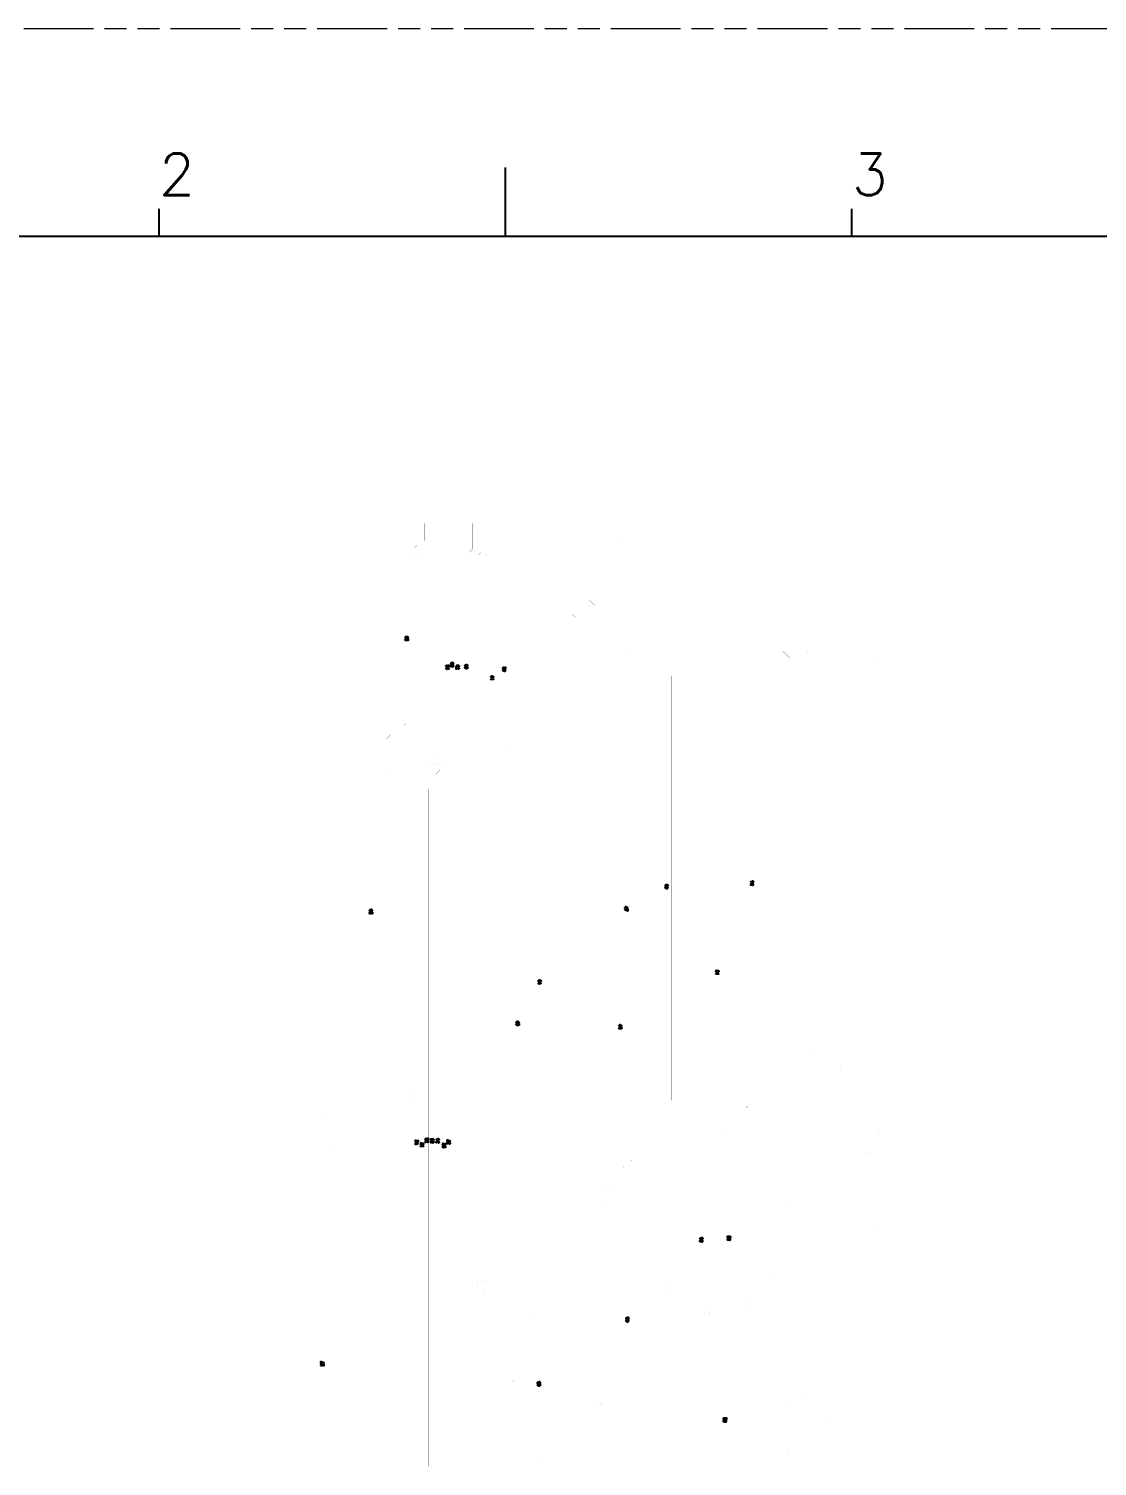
# Model space of a CAD drawing. Extents: x -945 to -170, y -475 to 73.
# Drawn here: x -798.9 to -653.3, y -123 to 73 of the extents above; entities that cross this region are included whole.
import ezdxf

# ---------------------------------------------------------------- set-up
doc = ezdxf.new("R2010")
doc.units = 0
doc.linetypes.add('PHANTOM', pattern=[29.5, 9.5, -1.5, 3, -1.5, 3, -1.5, 9.5])
doc.layers.get('0').update_dxf_attribs({"color": 9})
doc.layers.add('0PAPERF', color=2, linetype='PHANTOM', lineweight=0, plot=False)
doc.layers.add('b_area', color=2, linetype='Continuous')
doc.layers.add('e_area', color=5, linetype='Continuous')
doc.styles.add('SIMPLEX', font='simplex.shx')

# ---------------------------------------------------------------- blocks, each defined once
blk = doc.blocks.new('PAD_R5')
at = {"layer": 'e_area', "const_width": 0.5}
blk.add_lwpolyline([(0.25, 0, 1), (-0.25, 0, 1)], format="xyb", close=True, dxfattribs=at)

msp = doc.modelspace()

# ---------------------------------------------------------------- linework, layer by layer
for p, q in [((-733.96, 44.66), (-733.96, 54.1)), ((-781.17, 44.66), (-781.17, 48.43)), ((-686.76, 44.66), (-686.76, 48.43)), ((-193.9, 44.66), (-922.8, 44.66))]:
    msp.add_line(p, q)
at = {"layer": '0PAPERF'}
msp.add_line((-170.11, 72.99), (-944.51, 72.99), dxfattribs=at)
at = {"layer": 'b_area'}
for p, q in [((-739.4, -14.13), (-739.28, -14.21)), ((-735.83, -15.27), (-735.83, -15.34)), ((-735.71, -15.34), (-735.83, -15.27)), ((-735.83, -15.34), (-735.71, -15.34)), ((-734.23, -14.48), (-734.11, -14.55)), ((-712.11, -44.1), (-711.99, -44.17)), ((-700.44, -43.28), (-700.32, -43.35)), ((-717.43, -46.81), (-717.55, -46.74)), ((-717.55, -46.74), (-717.55, -46.81)), ((-717.55, -46.81), (-717.43, -46.81)), ((-729.22, -56.77), (-729.34, -56.7)), ((-729.34, -56.7), (-729.34, -56.77)), ((-729.34, -56.77), (-729.22, -56.77)), ((-729.22, -57.12), (-729.34, -57.05)), ((-729.34, -57.05), (-729.34, -57.12)), ((-729.34, -57.12), (-729.22, -57.12)), ((-732.23, -62.41), (-732.35, -62.34)), ((-732.35, -62.34), (-732.35, -62.41)), ((-732.35, -62.41), (-732.23, -62.41)), ((-718.24, -62.89), (-718.36, -62.82)), ((-718.36, -62.82), (-718.36, -62.89)), ((-718.36, -62.89), (-718.24, -62.89)), ((-743.28, -78.41), (-743.16, -78.48)), ((-717.46, -103.16), (-717.34, -103.23)), ((-729.49, -111.9), (-729.37, -111.97))]:
    msp.add_line(p, q, dxfattribs=at)
at = {"layer": 'b_area', "linetype": 'Continuous', "const_width": 0.001}
for points in [[(-766.87, -122.95), (-766.87, 5.56), (-682.93, 5.56), (-682.93, -122.95), (-766.87, -122.95), (-766.87, -108.58)], [(-762.99, 5.56), (-766.87, 1.68)], [(-766.87, 1.68), (-766.87, 3.1), (-764.4, 5.56), (-762.99, 5.56)], [(-705.96, -122.95), (-707.88, -122.95), (-707.88, -122.26), (-707.88, -122.26)]]:
    msp.add_lwpolyline(points, dxfattribs=at)
for points in [[(-766.87, -25.23), (-766.87, 1.15), (-762.45, 5.56), (-745.71, 5.56), (-745.71, 3.43), (-748.18, 0.96), (-748.18, -6.54)], [(-766.16, -96.84), (-766.16, -80.46), (-759.31, -80.46), (-759.31, -96.84)], [(-753.46, -96.84), (-753.46, -80.46), (-746.61, -80.46), (-746.61, -96.84)], [(-766.16, -122.95), (-766.16, -107.9), (-759.31, -107.9), (-759.31, -122.95)], [(-753.46, -122.95), (-753.46, -107.9), (-746.61, -107.9), (-746.61, -122.95)], [(-689.96, -122.95), (-689.96, -107.9), (-683.11, -107.9), (-683.11, -122.95)]]:
    msp.add_lwpolyline(points, close=True, dxfattribs=at)
for points in [[(-759.06, -122.95), (-759.06, -75.5, -0.198727), (-758.93, -75.19), (-752.46, -68.73, 0.198843), (-752.44, -68.68), (-752.44, -26.68, -0.201072), (-752.39, -26.54), (-747.57, -21.73), (-747.57, 0.95, -0.200996), (-747.52, 1.09), (-745.33, 3.27), (-745.33, 5.56), (-744.96, 5.56), (-744.96, 3.2, -0.200996), (-745.02, 3.06), (-747.2, 0.88), (-747.2, -21.8, -0.201072), (-747.26, -21.94), (-752.07, -26.75), (-752.07, -68.68, -0.198788), (-752.2, -68.99), (-758.66, -75.46, 0.198744), (-758.68, -75.5), (-758.68, -122.95)], [(-758.31, -122.95), (-758.31, -80.42, -0.199197), (-757.84, -79.29), (-749.88, -71.33), (-749.88, -28.34, -0.051899), (-749.84, -28.02), (-749.84, -26.49, -0.199263), (-749.38, -25.36), (-746.4, -22.39), (-746.4, 0.21, -0.199165), (-745.94, 1.33), (-742.99, 4.28), (-742.99, 5.56), (-739.82, 5.56), (-739.82, 3.62, -0.199165), (-740.28, 2.5), (-743.23, -0.45), (-743.23, -23.05, -0.199263), (-743.7, -24.17), (-746.67, -27.14), (-746.67, -28.3, -0.051916), (-746.7, -28.63), (-746.7, -71.98, -0.199197), (-747.17, -73.11), (-754.9, -80.84, 0.200315), (-755.13, -81.42), (-755.13, -122.95)], [(-745.58, -122.95), (-745.58, -30.28, -0.201133), (-745.52, -30.15), (-742.12, -26.74), (-742.12, -0.63, -0.201611), (-742.06, -0.49), (-739.16, 2.41), (-739.16, 5.56), (-738.79, 5.56), (-738.79, 2.33, -0.20014), (-738.84, 2.2), (-741.74, -0.7), (-741.74, -26.82, -0.201133), (-741.8, -26.95), (-745.2, -30.36), (-745.2, -122.95)], [(-744.83, -122.95), (-744.83, -30.59, -0.201182), (-744.78, -30.46), (-741.37, -27.05), (-741.37, -0.93, -0.200394), (-741.31, -0.8), (-738.42, 2.1), (-738.42, 5.56), (-738.04, 5.56), (-738.04, 2.02, -0.201182), (-738.1, 1.89), (-741, -1.01), (-741, -27.13, -0.201182), (-741.05, -27.26), (-744.46, -30.67), (-744.46, -122.95)], [(-744.08, -122.95), (-744.08, -31.02, -0.201182), (-744.03, -30.89), (-740.62, -27.48), (-740.62, -1.24, -0.20007), (-740.57, -1.11), (-737.67, 1.79), (-737.67, 5.56), (-737.29, 5.56), (-737.29, 1.71, -0.20014), (-737.35, 1.58), (-740.25, -1.32), (-740.25, -27.56, -0.201182), (-740.3, -27.69), (-743.71, -31.1), (-743.71, -122.95)], [(-743.33, -122.95), (-743.33, -31.33, -0.201182), (-743.28, -31.2), (-739.45, -27.37), (-739.45, -1.14, -0.201182), (-739.4, -1), (-736.92, 1.48), (-736.92, 5.56), (-736.54, 5.56), (-736.54, 1.4, -0.201182), (-736.6, 1.27), (-739.08, -1.21), (-739.08, -27.45, -0.201182), (-739.13, -27.58), (-742.96, -31.41), (-742.96, -122.95)], [(-742.58, -122.95), (-742.58, -31.64, -0.201159), (-742.53, -31.51), (-736.03, -25.01), (-736.03, -5.28, -0.201182), (-735.98, -5.15), (-731.94, -1.11), (-731.94, 5.56), (-731.56, 5.56), (-731.56, -1.18, -0.201182), (-731.62, -1.32), (-735.66, -5.36), (-735.66, -25.09, -0.201159), (-735.71, -25.22), (-742.21, -31.72), (-742.21, -122.95)], [(-741.84, -122.95), (-741.84, -32.24, -0.201182), (-741.78, -32.1), (-734.28, -24.6), (-734.28, -4.6, -0.201182), (-734.23, -4.46), (-731.19, -1.42), (-731.19, 5.56), (-730.81, 5.56), (-730.81, -1.5, -0.201182), (-730.87, -1.63), (-733.91, -4.67), (-733.91, -24.68, -0.201182), (-733.96, -24.81), (-741.46, -32.31), (-741.46, -122.95)], [(-741.08, -79.58), (-741.08, -32.47), (-733.7, -25.08, 0.198381), (-733.53, -24.68), (-733.53, -4.83), (-730.6, -1.9, 0.198938), (-730.43, -1.5), (-730.43, 5.56), (-726.79, 5.56), (-726.79, -7.02), (-732.77, -12.99, 0.198873), (-732.93, -13.4), (-732.93, -79.6, -0.38688), (-733.18, -79.83), (-740.83, -79.83, -0.414045)], [(-740.76, -122.95), (-740.76, -107.9), (-733.91, -107.9), (-733.91, -111.64, 0.660594), (-733.39, -111.86), (-732.55, -111.03), (-732.55, -13.4, -0.201159), (-732.5, -13.26), (-726.41, -7.17), (-726.41, 5.56), (-726.03, 5.56), (-726.03, -7.25, -0.201159), (-726.09, -7.38), (-732.18, -13.47), (-732.18, -111.11, -0.200092), (-732.23, -111.24), (-733.68, -112.69, 0.19782), (-733.91, -113.26), (-733.91, -122.95)], [(-738.7, -25.91), (-738.7, -1.37), (-736.33, 1, 0.198381), (-736.16, 1.4), (-736.16, 5.56), (-732.32, 5.56), (-732.32, -0.95), (-736.25, -4.88, 0.198381), (-736.41, -5.28), (-736.41, -24.86), (-737.83, -26.27, -0.19896), (-738.19, -26.42, -0.414073)], [(-730.46, -101.05, 0.454973), (-729.54, -100.25), (-729.54, -11.44, -0.200118), (-729.49, -11.31), (-725.66, -7.48), (-725.66, 5.56), (-725.29, 5.56), (-725.29, -7.56, -0.200118), (-725.34, -7.69), (-729.17, -11.52), (-729.17, -122.32, -0.059968), (-729.17, -122.37), (-729.31, -122.95), (-729.69, -122.95, -0.036104), (-729.68, -122.89), (-729.54, -122.3), (-729.54, -103.34, 0.452094), (-730.46, -102.54, -0.036903), (-730.57, -102.54, -1.071019)], [(-728.06, -122.95), (-728.06, -107.9), (-721.21, -107.9), (-721.21, -114.23, 0.668212), (-720.68, -114.45), (-719.63, -113.4, -0.08053), (-719.59, -113.35, -0.03702), (-719.5, -113.27), (-718.95, -112.72, 0.19891), (-718.56, -111.79), (-718.56, -13.13), (-724.85, -6.84, -0.201182), (-724.91, -6.71), (-724.91, 5.56), (-724.53, 5.56), (-724.53, -6.63), (-718.24, -12.92, -0.201182), (-718.19, -13.06), (-718.19, -113.79, -0.017046), (-718.18, -113.85, -0.108854), (-718.19, -113.93), (-718.19, -122.95), (-718.56, -122.95), (-718.56, -113.83, 0.51674), (-719.26, -113.56), (-720.84, -115.15, 0.196494), (-721.21, -116.07), (-721.21, -122.95)], [(-723.69, -6.87), (-723.69, 5.56), (-723.31, 5.56), (-723.31, -6.8), (-717.55, -12.56, -0.395972), (-717.31, -12.81), (-717.31, -80.46, 0.154259), (-716.69, -81.37, -0.485364), (-716.67, -82.54, 0.183285), (-717.07, -83.25), (-717.07, -122.95), (-717.57, -122.95), (-717.57, -82.87, 0.113209), (-717.76, -82.39, -0.245605), (-717.85, -81.7, 0.01682), (-717.81, -81.59, -0.040146), (-717.81, -81.55), (-717.81, -12.82), (-723.63, -7.01, -0.201182)], [(-721.86, -4.5), (-721.86, 5.56), (-718.41, 5.56), (-718.41, 2.93, 0.198585), (-718.25, 2.54), (-714.57, -1.14), (-714.55, -1.19, 0.094745), (-714.42, -1.38), (-711.92, -3.88), (-711.9, -3.93, 0.094963), (-711.77, -4.12), (-705.8, -10.09), (-705.8, -100.85, -0.143564), (-706.1, -101.99, 0.10478), (-706.25, -102.43), (-706.34, -102.43, -0.41422), (-706.59, -102.18), (-706.59, -77.93, 0.198829), (-706.67, -77.75), (-711.35, -73.07), (-711.35, -15.18, 0.198393), (-711.53, -14.74), (-716.89, -9.38, 0.094593), (-717.08, -9.25), (-717.12, -9.23)], [(-718.03, 2.94), (-718.03, 5.56), (-717.66, 5.56), (-717.66, 3.01), (-713.95, -0.69, -0.182738), (-713.79, -0.76), (-711.14, -3.41, -0.183254), (-711.07, -3.57), (-705, -9.65, -0.200064), (-704.92, -9.83), (-704.92, -100.84, 0.142701), (-704.5, -102.16, -0.29301), (-704.5, -102.97, 0.13633), (-704.92, -104.36), (-704.92, -107.45), (-703.83, -108.55, -0.199916), (-703.75, -108.73), (-703.75, -122.95), (-704.25, -122.95), (-704.25, -108.83), (-705.35, -107.73, -0.199916), (-705.42, -107.56), (-705.42, -104.29, 0.13051), (-705.78, -102.94, -0.276211), (-705.77, -102.17, 0.141635), (-705.42, -100.84), (-705.42, -9.93), (-711.5, -3.85, -0.183254), (-711.57, -3.69), (-714.15, -1.12, -0.182644), (-714.22, -0.96), (-717.98, 2.8, -0.20012)], [(-716.53, 3.57), (-716.53, 5.56), (-713.9, 5.56, 0.11339), (-713.51, 4.95), (-695.64, -12.93), (-695.64, -79.61, -0.378857), (-695.89, -79.83), (-702.58, -79.83, -0.414045), (-702.83, -79.58), (-702.83, -77.62, -0.198809), (-702.76, -77.45), (-699.86, -74.55, 0.198916), (-699.68, -74.11), (-699.68, -13.46, 0.198917), (-699.86, -13.01), (-710, -2.87, 0.094963), (-710.2, -2.74), (-710.24, -2.72)], [(-713.49, 5.56), (-710.06, 5.56), (-693.13, -11.37, -0.1997), (-692.76, -12.25), (-692.76, -83.42, -0.1997), (-693.13, -84.31), (-695.56, -86.74, 0.195271), (-695.81, -87.34), (-695.81, -96.84), (-697.45, -96.84, 0.414215), (-698.32, -97.71), (-698.32, -100.29, -0.199241), (-698.67, -101.15), (-699.05, -101.52, -1.014053), (-700.73, -99.79), (-700.73, -97.71, 0.414215), (-701.61, -96.84), (-702.66, -96.84), (-702.66, -80.46), (-695.81, -80.46), (-695.81, -82.88, 0.522423), (-695.42, -83.07), (-695.26, -82.91), (-695.26, -12.77), (-713.24, 5.21, -0.086207)], [(-709.53, 5.56), (-705.99, 5.56), (-690.25, -10.17, -0.199509), (-689.89, -11.06), (-689.89, -66.07), (-688.54, -67.41, -1), (-690.31, -69.18), (-692.02, -67.47, -0.199497), (-692.39, -66.58), (-692.39, -11.58)], [(-705.46, 5.56), (-701.93, 5.56), (-687.38, -8.99, -0.071967), (-687.16, -9.27), (-683.78, -12.66, -0.199449), (-683.41, -13.54), (-683.41, -76.82, -0.1997), (-683.78, -77.71), (-685.29, -79.22), (-685.29, -79.6, 0.407378), (-684.43, -80.46), (-683.11, -80.46), (-683.11, -89.95, 0.168312), (-682.93, -90.49), (-682.93, -94.09, 0.354348), (-683.1, -94.25, -0.100531), (-683.11, -94.3), (-683.11, -96.84), (-689.96, -96.84), (-689.96, -80.46), (-688.65, -80.46, 0.407378), (-687.79, -79.6), (-687.79, -78.71, -0.1997), (-687.42, -77.82), (-685.91, -76.3), (-685.91, -14.06), (-689.14, -10.83, -0.07187), (-689.36, -10.54)], [(-701.39, 5.56), (-693.8, 5.56), (-682.93, -5.3), (-682.93, -79.83), (-684.66, -79.83, -0.402188), (-684.91, -79.59), (-684.91, -79.46, -0.158397), (-684.85, -79.32), (-683.51, -77.97, 0.198914), (-683.03, -76.82), (-683.03, -13.54, 0.198872), (-683.51, -12.39), (-686.86, -9.04, 0.062937), (-687.11, -8.72)], [(-722.93, -6.64), (-722.93, -6.26, -0.668127), (-722.06, -5.9), (-717.93, -10.03), (-717.91, -10.07, 0.09497), (-717.78, -10.27), (-712.61, -15.44), (-712.61, -73.33, 0.198917), (-712.42, -73.78), (-707.92, -78.27, -0.198914), (-707.85, -78.45), (-707.85, -79.58, -0.414061), (-708.1, -79.83), (-715.75, -79.83, 0.414059), (-716, -80.08), (-716, -80.58, -0.374147), (-716.44, -81.08, 0.00309), (-716.45, -81.07, -0.147787), (-716.94, -80.4), (-716.94, -12.81, 0.320327), (-717.36, -12.21)], [(-728.79, -79.58), (-728.79, -11.68), (-725.05, -7.94, -0.429671), (-724.31, -7.92), (-718.94, -13.29), (-718.94, -83.85, -0.281036), (-719.22, -84.3, 0.23108), (-720.2, -84.4, -0.33666), (-720.58, -83.91), (-720.58, -80.08, 0.41422), (-720.83, -79.83), (-728.54, -79.83, -0.414205)], [(-766.87, -96.15), (-766.87, -26.14), (-748.82, -8.09, -0.640357), (-747.95, -8.41), (-747.95, -21.57), (-752.66, -26.27, 0.198918), (-752.82, -26.67), (-752.82, -68.45, -0.198829), (-752.9, -68.62), (-759.36, -75.09, 0.198742), (-759.44, -75.27), (-759.44, -79.58, -0.414059), (-759.69, -79.83), (-766.55, -79.83, 0.414059), (-766.8, -80.08), (-766.8, -95.89, -0.134518)], [(-703.67, -10.98), (-700.93, -13.72), (-700.93, -73.85), (-703.9, -76.82, 0.111215), (-704.05, -77.05, -0.326408), (-704.29, -77.22, -0.414059), (-704.54, -76.97), (-704.54, -11.34, -0.668228)], [(-694.89, -115.13, -1), (-693.13, -113.36), (-690.59, -115.9, -0.1997), (-690.22, -116.79), (-690.22, -122.95), (-692.72, -122.95), (-692.72, -117.43, 0.190864), (-692.81, -117.21)]]:
    msp.add_lwpolyline(points, format="xyb", close=True, dxfattribs=at)
for points in [[(-722.61, -4.73), (-722.61, 5.56), (-722.24, 5.56), (-722.24, -4.65), (-717.32, -9.58, -0.182674), (-717.16, -9.65), (-711.8, -15, -0.200064), (-711.73, -15.18), (-711.73, -73.23), (-707.05, -77.91, -0.200064), (-706.97, -78.08), (-706.97, -106.73, -0.200064), (-707.05, -106.91), (-708.51, -108.37), (-708.51, -118.62, 0.197408), (-708.12, -119.54), (-704.72, -122.95)], [(-717.28, 3.34), (-717.28, 5.56), (-716.91, 5.56), (-716.91, 3.41), (-710.43, -3.07, -0.182674), (-710.27, -3.14), (-700.13, -13.28, -0.200064), (-700.05, -13.46), (-700.05, -74.11, -0.200011), (-700.13, -74.28), (-703.21, -77.37), (-703.21, -107), (-702.31, -107.9), (-695.81, -107.9), (-695.81, -120.53, 0.197408), (-695.42, -121.45), (-693.92, -122.95)], [(-693.92, -122.95), (-694.63, -122.95), (-695.28, -122.3, 0.660238), (-695.81, -122.51), (-695.81, -122.95), (-702.66, -122.95), (-702.66, -108.25), (-703.63, -107.28, -0.200102), (-703.71, -107.1), (-703.71, -77.26, -0.200011), (-703.63, -77.08), (-700.55, -74), (-700.55, -13.56), (-710.62, -3.49, -0.182673), (-710.7, -3.33), (-717.23, 3.2, -0.201182), (-717.28, 3.34)], [(-704.72, -122.95), (-705.42, -122.95), (-707.98, -120.39, 0.660238), (-708.51, -120.61), (-708.51, -122.95), (-715.36, -122.95), (-715.36, -107.9), (-708.74, -107.9), (-707.47, -106.62), (-707.47, -78.19), (-712.15, -73.51, -0.200064), (-712.23, -73.33), (-712.23, -15.28), (-717.51, -10, -0.182673), (-717.58, -9.84), (-722.56, -4.86, -0.201182), (-722.61, -4.73)], [(-746.33, -122.95), (-746.33, -29.23, -0.201182), (-746.27, -29.1), (-744.54, -27.37, 0.188655), (-744.16, -26.48)], [(-743.39, -27.25, 0.189396), (-744.28, -27.63), (-745.95, -29.31), (-745.95, -122.95), (-746.33, -122.95)], [(-744.16, -26.48, -2.339901), (-743.39, -27.25)], [(-740.76, -96.84), (-740.76, -80.46), (-733.91, -80.46), (-733.91, -96.84), (-736.09, -96.84, 0.326701), (-736.87, -97.4, 0.14628), (-736.61, -97.79)], [(-728.06, -96.84), (-728.06, -80.46), (-721.21, -80.46), (-721.21, -85.56, 0.528282), (-720.57, -86.01)], [(-715.36, -96.84), (-715.36, -80.46), (-708.51, -80.46), (-708.51, -96.84), (-710.83, -96.84, 0.345624), (-711.68, -97.51, 0.156257), (-711.4, -97.96)], [(-719.57, -86.11, 0.184973), (-720.51, -86.53), (-720.96, -86.98, 0.198879), (-721.21, -87.6), (-721.21, -96.84), (-728.06, -96.84)], [(-720.57, -86.01, 0.125249), (-720.36, -85.33)], [(-720.36, -85.33, -2.253592), (-719.57, -86.11)], [(-737.57, -97.79, 0.144531), (-737.32, -97.4, 0.326581), (-738.09, -96.84), (-740.76, -96.84)], [(-736.61, -97.79, -2.744161), (-737.57, -97.79)], [(-712.37, -97.96, 0.153732), (-712.1, -97.51, 0.34568), (-712.95, -96.84), (-715.36, -96.84)], [(-711.4, -97.96, -2.708779), (-712.37, -97.96)], [(-766.87, -108.58, -0.134517), (-766.8, -108.84), (-766.8, -122.95), (-766.87, -122.95)], [(-707.88, -122.26, -0.414225), (-707.37, -121.75, -0.198824), (-707.01, -121.9), (-705.96, -122.95)]]:
    msp.add_lwpolyline(points, format="xyb", dxfattribs=at)
at = {"layer": 'b_area', "linetype": 'Continuous'}
for points in [[(-747.64, -9.95, -0.37936), (-747.41, -9.83, -0.57702), (-747.26, -10.02, -0.205462), (-747.27, -10.03), (-747.3, -10.04)], [(-747.39, -9.88, -0.597427), (-747.49, -10.06, -0.35893), (-747.64, -9.96, -0.094664), (-747.64, -9.95)], [(-747.64, -10.31, -0.688649), (-747.47, -10.19), (-747.41, -10.22), (-747.29, -10.33)], [(-747.53, -10.4, -0.327904), (-747.63, -10.33, -0.133645), (-747.64, -10.31)], [(-747.29, -10.33), (-747.29, -10.19, -1), (-747.24, -10.19), (-747.24, -10.39, -0.649857), (-747.28, -10.4), (-747.44, -10.26, 0.341965), (-747.59, -10.26)], [(-747.59, -10.26, 0.57097), (-747.53, -10.35, -1), (-747.53, -10.4)], [(-747.3, -10.04, -1.487156), (-747.3, -9.99, 0.775566), (-747.39, -9.88)], [(-741.26, -13.61, -0.647895), (-741.43, -13.58, -0.094664), (-741.43, -13.57)], [(-741.3, -13.51, 0.610075), (-741.38, -13.52), (-741.38, -13.57)], [(-739.52, -13.82, -0.37912), (-739.29, -13.68, -0.482408), (-739.12, -13.83)], [(-741.73, -13.9), (-741.73, -13.79, -1), (-741.68, -13.79), (-741.68, -13.95, -0.595465), (-741.72, -13.97), (-741.82, -13.91, -0.694209), (-742.08, -13.88, -0.094664), (-742.08, -13.87)], [(-742.08, -14.22, -0.379215), (-741.85, -14.1, -0.575806), (-741.7, -14.29, -0.205462), (-741.71, -14.3), (-741.75, -14.32)], [(-741.84, -14.15, -0.597481), (-741.93, -14.33, -0.359221), (-742.08, -14.23, -0.094664), (-742.08, -14.22)], [(-742, -13.74, -1), (-741.98, -13.78, 0.637647), (-741.99, -13.92)], [(-741.99, -13.92, 0.372811), (-741.87, -13.9), (-741.87, -13.86, -0.595465), (-741.83, -13.84), (-741.73, -13.9)], [(-741.75, -14.32, -1.487402), (-741.74, -14.26, 0.775203), (-741.84, -14.15)], [(-741.43, -13.96), (-741.43, -13.81, -0.595465), (-741.39, -13.78), (-741.3, -13.85, -1.208199), (-741.08, -14)], [(-741.38, -13.85), (-741.38, -13.96, -1), (-741.43, -13.96)], [(-741.12, -13.83, 0.372811), (-741.25, -13.86), (-741.25, -13.89, -0.595465), (-741.29, -13.91), (-741.38, -13.85)], [(-741.08, -14), (-741.11, -14.01, -1), (-741.13, -13.97, 0.637647), (-741.12, -13.83)], [(-740.68, -13.87, -0.37936), (-740.45, -13.74, -0.57702), (-740.3, -13.93, -0.205462), (-740.32, -13.95), (-740.35, -13.96)], [(-740.44, -13.79, -0.597427), (-740.53, -13.98, -0.35893), (-740.68, -13.87, -0.094664), (-740.68, -13.87)], [(-740.68, -14.27), (-740.68, -14.12, -0.595465), (-740.64, -14.09), (-740.55, -14.16, -1.208199), (-740.33, -14.31)], [(-740.63, -14.16), (-740.63, -14.27, -1), (-740.68, -14.27)], [(-740.37, -14.14, 0.372811), (-740.5, -14.17), (-740.5, -14.2, -0.595465), (-740.54, -14.22), (-740.63, -14.16)], [(-740.35, -13.96, -1.487156), (-740.34, -13.9, 0.775566), (-740.44, -13.79)], [(-740.33, -14.31), (-740.37, -14.32, -1), (-740.38, -14.28, 0.637647), (-740.37, -14.14)], [(-739.12, -13.83, -0.402577), (-739.5, -13.87), (-739.51, -13.82, -0.053901), (-739.52, -13.82)], [(-735.97, -15.72, -1), (-735.97, -15.67), (-735.69, -15.67)], [(-735.71, -15.63, -1.522174), (-735.65, -15.63), (-735.61, -15.67, -0.70035), (-735.62, -15.72), (-735.97, -15.72)], [(-735.69, -15.67, -0.067502), (-735.69, -15.66), (-735.71, -15.63)], [(-734.35, -14.18, -0.688649), (-734.17, -14.06), (-734.12, -14.09), (-734, -14.19)], [(-734.24, -14.26, -0.327904), (-734.34, -14.19, -0.133645), (-734.35, -14.18)], [(-734, -14.19), (-734, -14.05, -1), (-733.95, -14.05), (-733.95, -14.25, -0.649857), (-733.99, -14.27), (-734.15, -14.13, 0.341965), (-734.3, -14.13)], [(-734.3, -14.13, 0.57097), (-734.24, -14.21, -1), (-734.24, -14.26)], [(-712.23, -43.78, -0.37936), (-712, -43.66, -0.57702), (-711.85, -43.85, -0.205462), (-711.86, -43.86), (-711.89, -43.88)], [(-711.98, -43.71, -0.597427), (-712.08, -43.89, -0.35893), (-712.22, -43.79, -0.094664), (-712.23, -43.78)], [(-711.89, -43.88, -1.487156), (-711.89, -43.82, 0.775566), (-711.98, -43.71)], [(-700.55, -43.71), (-700.55, -43.57, -1), (-700.5, -43.57), (-700.5, -43.69), (-700.43, -43.7, -0.52382), (-700.32, -43.52)], [(-700.24, -43.58, 0.819045), (-700.36, -43.71, -0.735183), (-700.38, -43.75), (-700.53, -43.74, -0.388557), (-700.55, -43.71)], [(-700.24, -43.77, -1), (-700.26, -43.72, 0.637647), (-700.24, -43.58)], [(-717.36, -47.21), (-717.36, -47.04, -1), (-717.31, -47.04), (-717.31, -47.24, -0.539035), (-717.35, -47.27), (-717.7, -47.12)], [(-752.33, -47.26, -0.647895), (-752.5, -47.23, -0.094664), (-752.51, -47.22)], [(-752.51, -47.57, -0.688649), (-752.33, -47.45), (-752.28, -47.48), (-752.16, -47.58)], [(-752.4, -47.65, -0.327904), (-752.5, -47.58, -0.133645), (-752.51, -47.57)], [(-752.37, -47.15, 0.610075), (-752.46, -47.16), (-752.46, -47.21)], [(-752.16, -47.58), (-752.16, -47.44, -1), (-752.11, -47.44), (-752.11, -47.64, -0.649857), (-752.15, -47.66), (-752.31, -47.52, 0.341965), (-752.46, -47.52)], [(-752.46, -47.52, 0.57097), (-752.4, -47.6, -1), (-752.4, -47.65)], [(-717.7, -47.12, -1), (-717.68, -47.08), (-717.36, -47.21)], [(-705.24, -55.53, 0.819199), (-705.11, -55.4, -0.735183), (-705.1, -55.36), (-704.95, -55.38, -0.388557), (-704.92, -55.4), (-704.92, -55.54, -1), (-704.97, -55.54), (-704.97, -55.42), (-705.05, -55.42, -0.644358), (-705.2, -55.6), (-705.25, -55.58, -0.112045), (-705.26, -55.58), (-705.3, -55.55, -0.126661), (-705.3, -55.54), (-705.32, -55.49, -0.094664), (-705.32, -55.49)], [(-705.3, -55.86, -1), (-705.3, -55.81), (-705.02, -55.81)], [(-705.04, -55.78, -1.522174), (-704.98, -55.78), (-704.93, -55.82, -0.70035), (-704.95, -55.86), (-705.3, -55.86)], [(-705.24, -55.35, -1), (-705.22, -55.39, 0.637647), (-705.24, -55.53)], [(-705.02, -55.81, -0.067502), (-705.02, -55.81), (-705.04, -55.78)], [(-732.17, -62.78), (-732.17, -62.67, -1), (-732.12, -62.67), (-732.12, -62.83, -0.595465), (-732.15, -62.85), (-732.25, -62.79, -0.694209), (-732.51, -62.77, -0.094664), (-732.52, -62.76)], [(-732.43, -62.62, -1), (-732.41, -62.66, 0.637647), (-732.43, -62.81)], [(-732.43, -62.81, 0.372811), (-732.3, -62.78), (-732.3, -62.74, -0.595465), (-732.26, -62.72), (-732.17, -62.78)], [(-718.52, -63.24, -0.379215), (-718.3, -63.11, -0.575806), (-718.14, -63.3, -0.205462), (-718.16, -63.32), (-718.19, -63.33)], [(-718.28, -63.17, -0.597481), (-718.38, -63.35, -0.359221), (-718.52, -63.25, -0.094664), (-718.52, -63.24)], [(-718.19, -63.33, -1.487402), (-718.19, -63.28, 0.775203), (-718.28, -63.17)], [(-744.89, -78.39, -0.688649), (-744.72, -78.27), (-744.67, -78.3), (-744.54, -78.41)], [(-744.84, -78.34, 0.57097), (-744.79, -78.43, -1), (-744.79, -78.48)], [(-744.54, -78.41), (-744.54, -78.27, -1), (-744.49, -78.27), (-744.49, -78.46, -0.649857), (-744.53, -78.48), (-744.7, -78.34, 0.341965), (-744.84, -78.34)], [(-744.14, -78.5), (-744.14, -78.34, -0.595465), (-744.11, -78.32), (-744.01, -78.38, -1.208199), (-743.79, -78.54)], [(-743.83, -78.36, 0.372811), (-743.96, -78.39), (-743.96, -78.43, -0.595465), (-744, -78.45), (-744.09, -78.39)], [(-743.79, -78.54), (-743.83, -78.55, -1), (-743.85, -78.5, 0.637647), (-743.83, -78.36)], [(-745.94, -78.67), (-745.94, -78.55, -1), (-745.89, -78.55), (-745.89, -78.71, -0.595465), (-745.93, -78.73), (-746.02, -78.67, -0.694209), (-746.29, -78.65, -0.094664), (-746.29, -78.64)], [(-746.29, -78.99, -0.384702), (-746.06, -78.85, -0.472799), (-745.89, -79)], [(-745.89, -79, -0.401951), (-746.27, -79.04), (-746.29, -79, -0.094664), (-746.29, -78.99)], [(-746.21, -78.5, -1), (-746.19, -78.55, 0.637647), (-746.2, -78.69)], [(-746.2, -78.69, 0.372811), (-746.07, -78.66), (-746.07, -78.63, -0.595465), (-746.04, -78.6), (-745.94, -78.67)], [(-745.19, -79.03), (-745.19, -78.92, -1), (-745.14, -78.92), (-745.14, -79.08, -0.595465), (-745.18, -79.1), (-745.27, -79.04, -0.694209), (-745.54, -79.02, -0.094664), (-745.54, -79.01)], [(-745.52, -79.38, -1), (-745.52, -79.33), (-745.23, -79.33)], [(-745.25, -79.3, -1.522174), (-745.2, -79.3), (-745.15, -79.34, -0.70035), (-745.17, -79.38), (-745.52, -79.38)], [(-745.46, -78.87, -1), (-745.44, -78.92, 0.637647), (-745.45, -79.06)], [(-745.45, -79.06, 0.372811), (-745.32, -79.03), (-745.32, -78.99, -0.595465), (-745.29, -78.97), (-745.19, -79.03)], [(-745.23, -79.33, -0.067502), (-745.24, -79.33), (-745.25, -79.3)], [(-744.79, -78.48, -0.327904), (-744.89, -78.41, -0.133645), (-744.89, -78.39)], [(-744.89, -78.79), (-744.89, -78.63, -0.595465), (-744.85, -78.61), (-744.76, -78.67, -1.208199), (-744.54, -78.82)], [(-744.84, -78.68), (-744.84, -78.79, -1), (-744.89, -78.79)], [(-744.58, -78.65, 0.372811), (-744.71, -78.68), (-744.71, -78.72, -0.595465), (-744.75, -78.74), (-744.84, -78.68)], [(-744.54, -78.82), (-744.58, -78.84, -1), (-744.59, -78.79, 0.637647), (-744.58, -78.65)], [(-744.09, -78.39), (-744.09, -78.5, -1), (-744.14, -78.5)], [(-744.14, -78.85), (-744.14, -78.69, -0.595465), (-744.11, -78.67), (-744.01, -78.73, -1.208199), (-743.79, -78.89)], [(-744.09, -78.74), (-744.09, -78.85, -1), (-744.14, -78.85)], [(-743.83, -78.71, 0.372811), (-743.96, -78.74), (-743.96, -78.78, -0.595465), (-744, -78.8), (-744.09, -78.74)], [(-743.79, -78.89), (-743.83, -78.9, -1), (-743.85, -78.85, 0.637647), (-743.83, -78.71)], [(-743.4, -78.85), (-743.4, -78.69, -0.595465), (-743.36, -78.67), (-743.26, -78.73, -1.208199), (-743.04, -78.89)], [(-743.35, -78.74), (-743.35, -78.85, -1), (-743.4, -78.85)], [(-743.08, -78.71, 0.372811), (-743.21, -78.74), (-743.21, -78.78, -0.595465), (-743.25, -78.8), (-743.35, -78.74)], [(-743.04, -78.89), (-743.08, -78.9, -1), (-743.1, -78.85, 0.637647), (-743.08, -78.71)], [(-742.2, -79.1), (-742.2, -78.98, -1), (-742.15, -78.98), (-742.15, -79.14, -0.595465), (-742.19, -79.16), (-742.28, -79.1, -0.694209), (-742.55, -79.08, -0.094664), (-742.55, -79.07)], [(-742.46, -79.47, 0.819199), (-742.34, -79.34, -0.735183), (-742.32, -79.3), (-742.17, -79.31, -0.388557), (-742.15, -79.33), (-742.15, -79.48, -1), (-742.2, -79.48), (-742.2, -79.36), (-742.27, -79.35, -0.644358), (-742.43, -79.53), (-742.48, -79.52, -0.112045), (-742.49, -79.51), (-742.52, -79.48, -0.126661), (-742.53, -79.47), (-742.55, -79.43, -0.094664), (-742.55, -79.42)], [(-742.46, -78.93, -1), (-742.45, -78.98, 0.637647), (-742.46, -79.12)], [(-742.46, -79.28, -1), (-742.45, -79.33, 0.637647), (-742.46, -79.47)], [(-742.46, -79.12, 0.372811), (-742.33, -79.09), (-742.33, -79.06, -0.595465), (-742.29, -79.04), (-742.2, -79.1)], [(-741.9, -78.67), (-741.9, -78.47, -0.539035), (-741.86, -78.45), (-741.51, -78.59, -1), (-741.53, -78.63), (-741.85, -78.51)], [(-741.85, -78.51), (-741.85, -78.67, -1), (-741.9, -78.67)], [(-741.9, -78.99), (-741.9, -78.83, -0.595465), (-741.86, -78.81), (-741.77, -78.87, -1.208199), (-741.55, -79.03)], [(-741.85, -78.88), (-741.85, -78.99, -1), (-741.9, -78.99)], [(-741.59, -78.86, 0.372811), (-741.72, -78.88), (-741.72, -78.92, -0.595465), (-741.75, -78.94), (-741.85, -78.88)], [(-741.55, -79.03), (-741.58, -79.04, -1), (-741.6, -79, 0.637647), (-741.59, -78.86)], [(-707.47, -91.93, -0.37912), (-707.25, -91.79, -0.482408), (-707.07, -91.94)], [(-707.07, -91.94, -0.402577), (-707.45, -91.98), (-707.47, -91.94, -0.053901), (-707.47, -91.93)], [(-703.71, -91.76), (-703.71, -91.61, -0.595465), (-703.67, -91.59), (-703.58, -91.65, -1.208199), (-703.36, -91.8)], [(-703.66, -91.65), (-703.66, -91.76, -1), (-703.71, -91.76)], [(-703.71, -92.11), (-703.71, -91.97, -1), (-703.66, -91.97), (-703.66, -92.09), (-703.58, -92.1, -0.52382), (-703.47, -91.92)], [(-703.4, -91.98, 0.819045), (-703.52, -92.11, -0.735183), (-703.54, -92.15), (-703.69, -92.14, -0.388557), (-703.71, -92.11)], [(-703.4, -91.63, 0.372811), (-703.53, -91.66), (-703.53, -91.69, -0.595465), (-703.56, -91.71), (-703.66, -91.65)], [(-703.36, -91.8), (-703.39, -91.82, -1), (-703.41, -91.77, 0.637647), (-703.4, -91.63)], [(-703.39, -92.17, -1), (-703.41, -92.12, 0.637647), (-703.4, -91.98)], [(-707.47, -92.34), (-707.47, -92.2, -1), (-707.42, -92.2), (-707.42, -92.32), (-707.35, -92.32, -0.52382), (-707.24, -92.14)], [(-707.16, -92.2, 0.819045), (-707.28, -92.33, -0.735183), (-707.3, -92.38), (-707.45, -92.36, -0.388557), (-707.47, -92.34)], [(-707.15, -92.39, -1), (-707.17, -92.34, 0.637647), (-707.16, -92.2)], [(-717.4, -102.89, -0.647895), (-717.57, -102.86, -0.094664), (-717.57, -102.85)], [(-717.44, -102.79, 0.610075), (-717.52, -102.8), (-717.52, -102.85)], [(-759.12, -108.9), (-759.12, -108.7, -0.539035), (-759.08, -108.67), (-758.73, -108.82, -1), (-758.75, -108.86), (-759.07, -108.73)], [(-759.07, -108.73), (-759.07, -108.9, -1), (-759.12, -108.9)], [(-759.12, -109.18, -0.688649), (-758.95, -109.05), (-758.89, -109.08), (-758.77, -109.19)], [(-759.01, -109.26, -0.327904), (-759.12, -109.19, -0.133645), (-759.12, -109.18)], [(-758.77, -109.19), (-758.77, -109.05, -1), (-758.72, -109.05), (-758.72, -109.25, -0.649857), (-758.76, -109.27), (-758.92, -109.12, 0.341965), (-759.07, -109.12)], [(-759.07, -109.12, 0.57097), (-759.01, -109.21, -1), (-759.01, -109.26)], [(-729.6, -111.64), (-729.6, -111.5, -1), (-729.55, -111.5), (-729.55, -111.62), (-729.48, -111.62, -0.52382), (-729.37, -111.44)], [(-729.29, -111.5, 0.819045), (-729.41, -111.63, -0.735183), (-729.43, -111.68), (-729.58, -111.66, -0.388557), (-729.6, -111.64)], [(-729.29, -111.69, -1), (-729.31, -111.64, 0.637647), (-729.29, -111.5)], [(-704.25, -116.49, -0.688649), (-704.08, -116.37), (-704.03, -116.4), (-703.9, -116.51)], [(-704.15, -116.58, -0.327904), (-704.25, -116.51, -0.133645), (-704.25, -116.49)], [(-704.25, -116.89), (-704.25, -116.74, -1), (-704.2, -116.74), (-704.2, -116.86), (-704.13, -116.87, -0.52382), (-704.02, -116.69)], [(-703.94, -116.75, 0.819045), (-704.06, -116.88, -0.735183), (-704.08, -116.93), (-704.23, -116.91, -0.388557), (-704.25, -116.89)], [(-704.2, -116.44, 0.57097), (-704.15, -116.53, -1), (-704.15, -116.58)], [(-703.9, -116.51), (-703.9, -116.37, -1), (-703.85, -116.37), (-703.85, -116.57, -0.649857), (-703.9, -116.59), (-704.06, -116.44, 0.341965), (-704.2, -116.44)], [(-703.94, -116.94, -1), (-703.96, -116.89, 0.637647), (-703.94, -116.75)]]:
    msp.add_lwpolyline(points, format="xyb", dxfattribs=at)
for points in [[(-739.5, -14.13, -0.761025), (-739.49, -14.08), (-739.28, -14.08), (-739.28, -14.04, -1), (-739.23, -14.04), (-739.23, -14.08), (-739.14, -14.08, -1), (-739.14, -14.13), (-739.23, -14.13), (-739.23, -14.25, -0.589154), (-739.27, -14.27)], [(-739.47, -13.81), (-739.45, -13.84, 0.272424), (-739.18, -13.84, 0.311964), (-739.18, -13.76, 0.272408), (-739.45, -13.76), (-739.47, -13.79)], [(-735.97, -15.39, -1), (-735.97, -15.34), (-735.88, -15.34), (-735.88, -15.23, -0.589154), (-735.84, -15.21), (-735.61, -15.35, -0.761025), (-735.62, -15.39), (-735.83, -15.39), (-735.83, -15.44, -1), (-735.88, -15.44), (-735.88, -15.39)], [(-734.33, -14.48, -0.761025), (-734.32, -14.43), (-734.11, -14.43), (-734.11, -14.38, -1), (-734.06, -14.38), (-734.06, -14.43), (-733.97, -14.43, -1), (-733.97, -14.48), (-734.06, -14.48), (-734.06, -14.6, -0.589154), (-734.1, -14.62)], [(-712.21, -44.1, -0.761025), (-712.2, -44.05), (-711.99, -44.05), (-711.99, -44, -1), (-711.94, -44), (-711.94, -44.05), (-711.85, -44.05, -1), (-711.85, -44.1), (-711.94, -44.1), (-711.94, -44.22, -0.589154), (-711.98, -44.24)], [(-700.54, -43.27, -0.761025), (-700.53, -43.23), (-700.32, -43.23), (-700.32, -43.18, -1), (-700.27, -43.18), (-700.27, -43.23), (-700.18, -43.23, -1), (-700.18, -43.28), (-700.27, -43.28), (-700.27, -43.39, -0.589154), (-700.31, -43.41)], [(-717.69, -46.86, -1), (-717.69, -46.81), (-717.6, -46.81), (-717.6, -46.69, -0.589154), (-717.56, -46.67), (-717.33, -46.81, -0.761025), (-717.34, -46.86), (-717.55, -46.86), (-717.55, -46.91, -1), (-717.6, -46.91), (-717.6, -46.86)], [(-729.48, -56.82, -1), (-729.48, -56.77), (-729.39, -56.77), (-729.39, -56.66, -0.589154), (-729.35, -56.63), (-729.12, -56.78, -0.761025), (-729.13, -56.82), (-729.34, -56.82), (-729.34, -56.87, -1), (-729.39, -56.87), (-729.39, -56.82)], [(-729.48, -57.17, -1), (-729.48, -57.12), (-729.39, -57.12), (-729.39, -57.01, -0.589154), (-729.35, -56.98), (-729.12, -57.13, -0.761025), (-729.13, -57.17), (-729.34, -57.17), (-729.34, -57.22, -1), (-729.39, -57.22), (-729.39, -57.17)], [(-732.49, -62.46, -1), (-732.49, -62.41), (-732.4, -62.41), (-732.4, -62.29, -0.589154), (-732.36, -62.27), (-732.13, -62.41, -0.761025), (-732.14, -62.46), (-732.35, -62.46), (-732.35, -62.51, -1), (-732.4, -62.51), (-732.4, -62.46)], [(-718.5, -62.94, -1), (-718.5, -62.89), (-718.41, -62.89), (-718.41, -62.77, -0.589154), (-718.37, -62.75), (-718.14, -62.9, -0.761025), (-718.15, -62.94), (-718.36, -62.94), (-718.36, -62.99, -1), (-718.41, -62.99), (-718.41, -62.94)], [(-743.38, -78.41, -0.761025), (-743.37, -78.36), (-743.16, -78.36), (-743.16, -78.31, -1), (-743.11, -78.31), (-743.11, -78.36), (-743.02, -78.36, -1), (-743.02, -78.41), (-743.11, -78.41), (-743.11, -78.53, -0.589154), (-743.15, -78.55)], [(-746.24, -78.98), (-746.23, -79.01, 0.272408), (-745.95, -79.01, 0.311748), (-745.95, -78.94, 0.272415), (-746.23, -78.94), (-746.24, -78.97)], [(-707.42, -91.93), (-707.41, -91.96, 0.272424), (-707.13, -91.96, 0.311964), (-707.13, -91.88, 0.272408), (-707.41, -91.88), (-707.42, -91.91)], [(-717.56, -103.15, -0.761025), (-717.55, -103.11), (-717.34, -103.11), (-717.34, -103.06, -1), (-717.29, -103.06), (-717.29, -103.11), (-717.2, -103.11, -1), (-717.2, -103.16), (-717.29, -103.16), (-717.29, -103.27, -0.589154), (-717.33, -103.29)], [(-729.59, -111.9, -0.761025), (-729.58, -111.85), (-729.37, -111.85), (-729.37, -111.8, -1), (-729.32, -111.8), (-729.32, -111.85), (-729.23, -111.85, -1), (-729.23, -111.9), (-729.32, -111.9), (-729.32, -112.02, -0.589154), (-729.36, -112.04)]]:
    msp.add_lwpolyline(points, format="xyb", close=True, dxfattribs=at)
for points in [[(-739.28, -14.21), (-739.28, -14.13), (-739.4, -14.13)], [(-734.11, -14.55), (-734.11, -14.48), (-734.23, -14.48)], [(-711.99, -44.17), (-711.99, -44.1), (-712.11, -44.1)], [(-700.32, -43.35), (-700.32, -43.28), (-700.44, -43.28)], [(-743.16, -78.48), (-743.16, -78.41), (-743.28, -78.41)], [(-717.34, -103.23), (-717.34, -103.16), (-717.46, -103.16)], [(-729.37, -111.97), (-729.37, -111.9), (-729.49, -111.9)]]:
    msp.add_lwpolyline(points, dxfattribs=at)
at = {"layer": 'b_area'}
for centre, radius in [((-747.5, -9.94), 0.0754), ((-741.16, -13.54), 0.0758), ((-741.95, -14.22), 0.0754), ((-740.55, -13.86), 0.0754), ((-712.09, -43.77), 0.0754), ((-752.23, -47.19), 0.0758), ((-718.39, -63.23), 0.0754), ((-717.3, -102.82), 0.0758)]:
    msp.add_circle(centre, radius, dxfattribs=at)
for centre, radius, start, end in [((-741.33, -13.54), 0.102, 44.4977, 195.9025), ((-741.34, -13.54), 0.0519, 204.1519, 43.2244), ((-741.15, -13.54), 0.13, 213.0455, 146.9545), ((-741.97, -13.85), 0.118, 106.4928, 191.8565), ((-700.29, -43.65), 0.132, 296.5451, 100.7626), ((-752.41, -47.19), 0.102, 44.4977, 195.9025), ((-752.41, -47.19), 0.0519, 204.1519, 43.2244), ((-752.23, -47.19), 0.13, 213.0455, 146.9545), ((-705.21, -55.46), 0.118, 106.4928, 191.8565), ((-732.4, -62.73), 0.118, 106.4928, 191.8565), ((-746.18, -78.62), 0.118, 106.4928, 191.8565), ((-745.43, -78.98), 0.118, 106.4928, 191.8565), ((-742.43, -79.05), 0.118, 106.4928, 191.8565), ((-742.43, -79.4), 0.118, 106.4928, 191.8565), ((-703.45, -92.05), 0.132, 296.5451, 100.7626), ((-707.21, -92.27), 0.132, 296.5451, 100.7626), ((-717.48, -102.82), 0.102, 44.4977, 195.9025), ((-717.48, -102.83), 0.0519, 204.1519, 43.2244), ((-717.29, -102.82), 0.13, 213.0455, 146.9545), ((-729.34, -111.57), 0.132, 296.5451, 100.7626), ((-704, -116.82), 0.132, 296.5451, 100.7626)]:
    msp.add_arc(centre, radius, start, end, dxfattribs=at)

# ---------------------------------------------------------------- block references
at = {"layer": 'b_area', "xscale": 0.001, "yscale": 0.001}
for p in [(-762.99, 5.56), (-762.99, 5.56), (-717.28, 3.34), (-717.28, 3.34), (-766.87, 1.68), (-766.87, 1.68), (-722.61, -4.73), (-722.61, -4.73), (-744.16, -26.48), (-744.16, -26.48), (-743.39, -27.25), (-743.39, -27.25), (-720.57, -86.01), (-720.57, -86.01), (-720.36, -85.33), (-720.36, -85.33), (-719.57, -86.11), (-719.57, -86.11), (-740.76, -96.84), (-740.76, -96.84), (-737.57, -97.79), (-737.57, -97.79), (-736.61, -97.79), (-736.61, -97.79), (-728.06, -96.84), (-728.06, -96.84), (-715.36, -96.84), (-715.36, -96.84), (-712.37, -97.96), (-712.37, -97.96), (-711.4, -97.96), (-711.4, -97.96), (-766.87, -108.58), (-766.87, -108.58), (-766.87, -122.95), (-766.87, -122.95), (-746.33, -122.95), (-746.33, -122.95), (-707.88, -122.26), (-707.88, -122.26), (-705.96, -122.95), (-705.96, -122.95), (-704.72, -122.95), (-704.72, -122.95), (-693.92, -122.95), (-693.92, -122.95)]:
    msp.add_blockref('PAD_R5', p, dxfattribs=at)

# ---------------------------------------------------------------- texts
at = {"style": 'SIMPLEX'}
for s, p in [('2', (-781.17, 50.32)), ('3', (-686.76, 50.32))]:
    msp.add_text(s, height=5.66, dxfattribs=at).set_placement(p)

doc.saveas('drawing.dxf')
